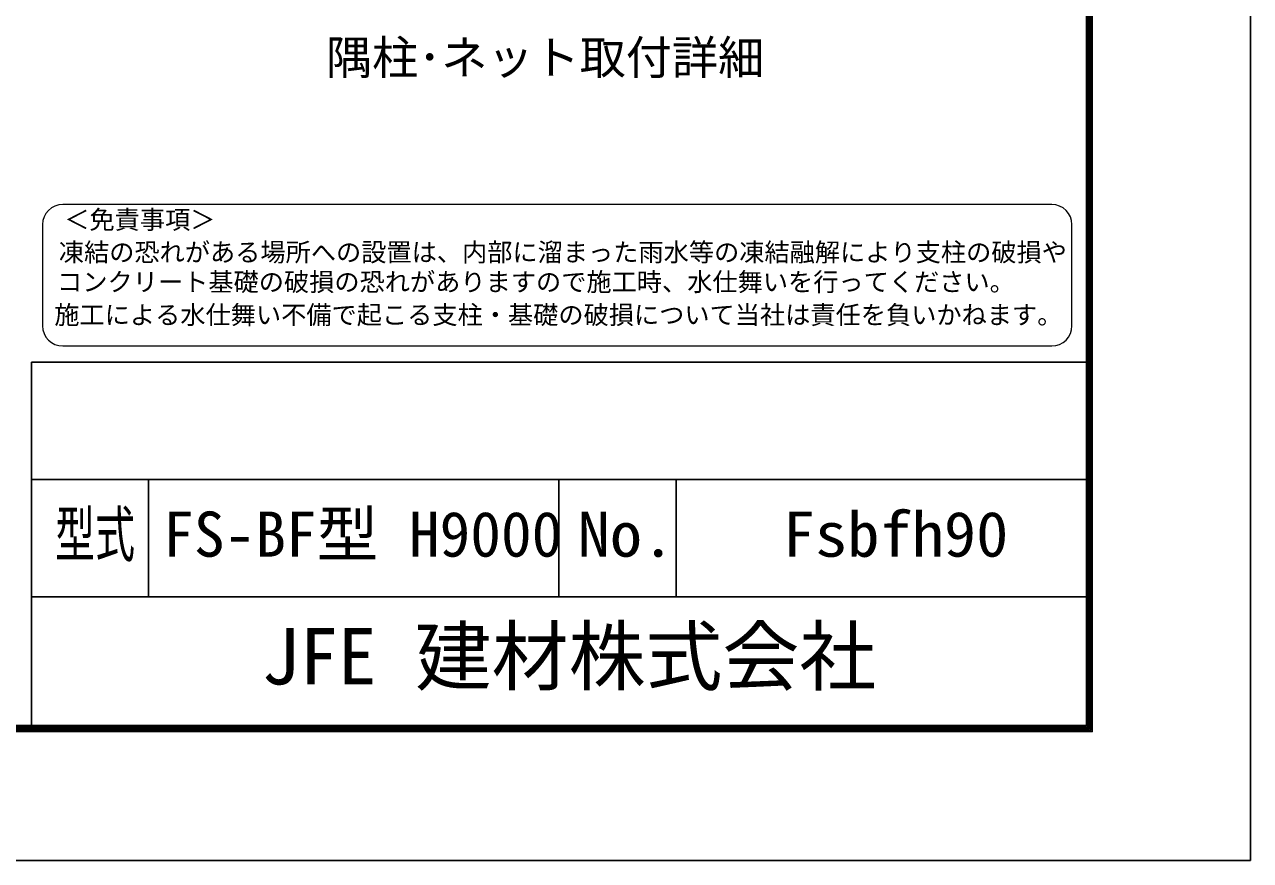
# Model space of a CAD drawing. Units: millimetres, scale not verified. Extents: x -16800 to 16800, y -11880 to 11880.
# Drawn here: x 8433 to 16800, y -11880 to -6175 of the extents above; entities that cross this region are included whole.
import ezdxf
from ezdxf.enums import TextEntityAlignment as Align

# ---------------------------------------------------------------- set-up
doc = ezdxf.new("R2010")
doc.units = ezdxf.units.MM
doc.header["$LTSCALE"] = 40
doc.layers.add('0-0_D-TTL-TXT', color=7, linetype='Continuous', lineweight=13)
doc.layers.add('0-C_D-TTL', color=7, linetype='Continuous', lineweight=25)
doc.styles.add('ＭＳ ゴシック', font='')
doc.styles.get('ＭＳ ゴシック').set_extended_font_data('MS Gothic')

msp = doc.modelspace()

# ---------------------------------------------------------------- linework, layer by layer
at = {"layer": '0-0_D-TTL-TXT', "color": 2}
for p, q in [((15443.65, -7403.17), (8694.29, -7403.17)), ((8556.29, -7541.16), (8556.29, -8231.12)), ((15581.64, -8231.12), (15581.64, -7541.16)), ((8694.29, -8369.12), (15443.65, -8369.12))]:
    msp.add_line(p, q, dxfattribs=at)
for centre, start, end in [((8694.29, -7541.16), 90, 180), ((15443.65, -7541.16), 0, 90), ((8694.29, -8231.12), 180, 270), ((15443.65, -8231.12), 270, 0)]:
    msp.add_arc(centre, 137.99, start, end, dxfattribs=at)
at = {"layer": '0-C_D-TTL'}
for p, q in [((8480, -8480), (8480, -10960)), ((8480, -8480), (15680, -8480)), ((8480, -9280), (15680, -9280)), ((9280, -9280), (9280, -10080)), ((12080, -9280), (12080, -10080)), ((12880, -9280), (12880, -10080)), ((8480, -10080), (15680, -10080))]:
    msp.add_line(p, q, dxfattribs=at)
at = {"layer": '0-C_D-TTL', "color": 2}
msp.add_lwpolyline([(-16800, 11880), (16800, 11880), (16800, -11880), (-16800, -11880)], close=True, dxfattribs=at)
at = {"layer": '0-C_D-TTL'}
for points in [[(-15720, 11000), (15720, 11000), (15720, -11000), (-15720, -11000)], [(-15710, 10990), (15710, 10990), (15710, -10990), (-15710, -10990)], [(-15700, 10980), (15700, 10980), (15700, -10980), (-15700, -10980)], [(-15690, 10970), (15690, 10970), (15690, -10970), (-15690, -10970)], [(-15680, 10960), (15680, 10960), (15680, -10960), (-15680, -10960)]]:
    msp.add_lwpolyline(points, close=True, dxfattribs=at)

# ---------------------------------------------------------------- texts
at = {"layer": '0-0_D-TTL-TXT', "style": 'ＭＳ ゴシック'}
for s, height, p in [('隅柱･ネット取付詳細', 230.8, (10490.41, -6584.89)), ('＜免責事項＞ \u3000\u3000', 126.1, (8704.51, -7607.89)), ('凍結の恐れがある場所への設置は、内部に溜まった雨水等の凍結融解により支柱の破損や', 126.1, (8667.19, -7830.05)), ('コンクリート基礎の破損の恐れがありますので施工時、水仕舞いを行ってください。', 126.1, (8655.84, -8032.69)), ('施工による水仕舞い不備で起こる支柱・基礎の破損について当社は責任を負いかねます。 ', 126.1, (8636.55, -8257.6)), ('FS-BF型 H9000', 307.9, (9379.73, -9899.21)), ('JFE 建材株式会社', 384.8, (10049.52, -10794.02))]:
    msp.add_text(s, height=height, dxfattribs=at).set_placement(p, align=Align.BOTTOM_LEFT)
for s, width, p in [('型式', 0.65, (8641.07, -9899.21)), ('No.', 1.05, (12208, -9899.21)), ('Fsbfh90', 1.05, (13608, -9899.21))]:
    msp.add_text(s, height=307.9, dxfattribs=dict(at, width=width)).set_placement(p, align=Align.BOTTOM_LEFT)

doc.saveas('drawing.dxf')
